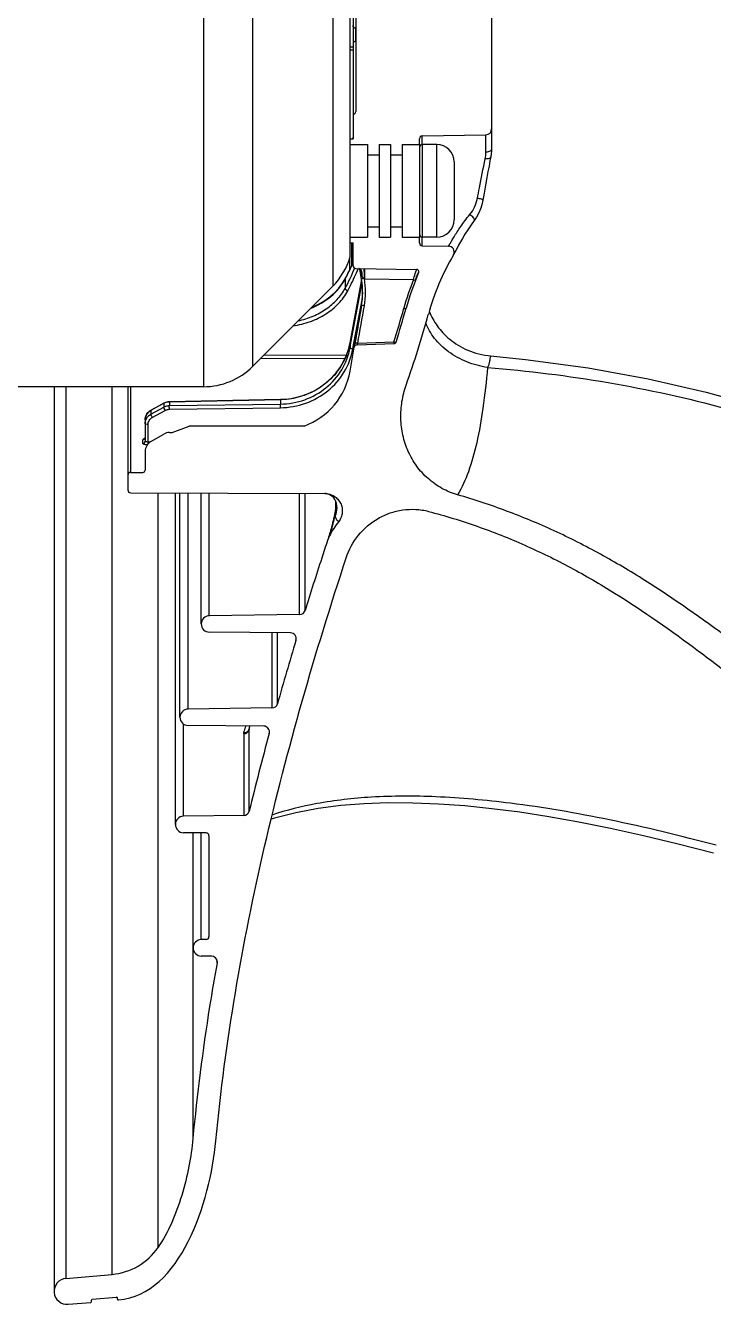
# Model space of a CAD drawing. Header units: millimetres. Extents: x -95754 to 177808, y 34455 to 150605.
# Drawn here: x 173039.2 to 173158.3, y 139352.1 to 139573.3 of the extents above; entities that cross this region are included whole.
import ezdxf

# ---------------------------------------------------------------- set-up
doc = ezdxf.new("R2010")
doc.units = ezdxf.units.MM
doc.header["$LTSCALE"] = 300
doc.layers.add('A-ETC-기계', color=253, linetype='Continuous')

# ---------------------------------------------------------------- blocks, each defined once
blk = doc.blocks.new('A$Cefb55bcc')
at = {"color": 8, "linetype": 'ByBlock', "ltscale": 3}
for p, q in [((438.36, -298.47), (438.32, -298.48)), ((438.52, -298.62), (438.52, -298.8)), ((442.87, -298.58), (438.69, -298.95)), ((443, -298.2), (443, -298.43)), ((447.03, -297.72), (443.14, -298.06)), ((449.48, -456.49), (449.48, -299.96)), ((447.42, -302.2), (439.44, -302.89)), ((439.44, -302.89), (439.44, -456.49)), ((447.42, -456.49), (447.42, -302.2)), ((431.48, -307.56), (431.48, -438.12)), ((425.46, -371.49), (425.46, -326.4)), ((421.27, -356.79), (421.26, -356.97)), ((421.27, -357.14), (421.27, -356.79)), ((422.25, -357.97), (424.01, -357.98)), ((425.41, -359.4), (425.41, -379.31)), ((422.68, -378.79), (422.68, -361.33)), ((423.17, -360.83), (424.01, -360.82)), ((424.01, -360.82), (424.01, -379.29)), ((425.46, -379.31), (425.46, -371.49)), ((423.18, -379.29), (427.09, -379.32)), ((416.66, -382.29), (427.09, -382.16)), ((416.66, -396.45), (416.66, -382.29)), ((427.09, -382.16), (427.09, -398.14)), ((428.49, -380.74), (428.49, -438.11)), ((415.7, -383.06), (415.7, -397.15)), ((412.24, -397.02), (412.24, -396.5)), ((413.2, -397.76), (426.28, -397.88)), ((415.7, -397.15), (415.58, -397.78)), ((415.68, -397.31), (415.58, -397.78)), ((415.68, -397.3), (415.68, -397.3)), ((415.68, -397.3), (415.68, -397.31)), ((427.69, -399.29), (427.69, -438.1)), ((410.82, -401.63), (410.82, -413.91)), ((411.77, -400.9), (426.29, -400.71)), ((411.77, -413.92), (411.77, -400.9)), ((426.29, -400.71), (426.29, -438.1)), ((407.62, -413.17), (407.62, -412.6)), ((408.57, -413.89), (422.61, -414.01)), ((424.01, -415.43), (424.01, -438.09)), ((406.04, -417.75), (406.04, -438.01)), ((406.98, -417.05), (422.61, -416.84)), ((406.98, -417.05), (406.98, -438.01)), ((422.61, -416.84), (422.61, -438.08)), ((400.76, -436.71), (400.76, -435.07)), ((400.6, -436.01), (400.6, -436.01)), ((400.87, -436.94), (400.87, -436.94)), ((436.22, -438.14), (402.6, -437.99)), ((436.72, -456.49), (436.72, -438.64)), ((433.72, -445.27), (433.72, -442.06)), ((436.22, -441.65), (434.12, -441.66)), ((436.22, -441.65), (436.22, -456.49)), ((432.86, -446.91), (433.22, -446.91)), ((433.22, -446.91), (433.22, -449.94)), ((434.12, -446.66), (434.12, -447.31)), ((429.03, -448.56), (426.09, -449.63)), ((429.53, -448.55), (429.03, -448.56)), ((432.72, -447), (430.5, -448.28)), ((433.72, -450.74), (433.72, -447.05)), ((406.19, -449.66), (425.92, -449.66)), ((432.48, -451.17), (430.25, -452.39)), ((429.53, -452.58), (410.3, -452.84)), ((429.53, -453.21), (410.31, -453.48)), ((410.31, -454.24), (410.31, -453.48)), ((429.53, -453.87), (429.53, -453.21)), ((432.71, -452.41), (430.49, -453.64)), ((432.72, -451.74), (430.5, -452.95)), ((430.5, -453.61), (432.72, -452.39)), ((430.5, -453.61), (430.5, -452.95)), ((432.72, -452.39), (432.72, -451.74)), ((410.31, -454.24), (429.53, -453.87)), ((429.54, -453.89), (410.31, -454.27)), ((388.54, -456.76), (388.54, -456.76)), ((423.61, -644.21), (423.61, -456.49)), ((469.21, -456.49), (423.61, -456.49)), ((398.24, -459.19), (397.52, -463.3)), ((415.13, -460), (401.25, -473.88)), ((415.13, -640.7), (415.13, -460)), ((398.87, -461.93), (413.23, -461.9)), ((399.13, -461.36), (413.79, -461.33)), ((397.04, -463.72), (390.64, -463.93)), ((390.64, -463.93), (390.65, -464.23)), ((396.91, -464.02), (390.65, -464.23)), ((398.09, -464.06), (396.26, -473.9)), ((396.26, -474.75), (398.24, -464.08)), ((398.24, -464.09), (396.26, -474.76)), ((397.57, -464.01), (396.34, -470.61)), ((397.04, -463.72), (396.91, -464.02)), ((397.52, -463.3), (397.4, -463.97)), ((397.41, -463.98), (397.53, -463.3)), ((397.41, -463.95), (397.53, -463.3)), ((397.75, -463.01), (397.57, -464.01)), ((398.24, -463.24), (398.09, -464.06)), ((398.24, -464.08), (398.24, -463.24)), ((398.24, -464.09), (398.24, -464.08)), ((396.34, -470.61), (396.11, -471.87)), ((396.26, -470.59), (396.26, -470.45)), ((396.09, -471.96), (396.07, -472.73)), ((395.77, -475.17), (387.29, -475.01)), ((396.26, -474.76), (396.25, -474.88)), ((396.26, -474.75), (396.26, -473.9)), ((396.26, -474.76), (396.26, -474.75)), ((396.26, -475.02), (396.52, -476.5)), ((399.09, -475.16), (398.03, -477.3)), ((399.11, -475.08), (399.07, -475.15)), ((399.11, -475.08), (399.07, -475.15)), ((399.11, -475.08), (399.11, -473.5)), ((401.25, -626.82), (401.25, -473.88)), ((386.37, -476.24), (386.38, -476.22)), ((397.24, -476.96), (386.74, -476.78)), ((398.03, -477.3), (397.73, -478.01)), ((397.73, -477.46), (397.73, -481.37)), ((397.96, -477.47), (397.96, -481.37)), ((398.33, -478.69), (398.33, -476.69)), ((380.23, -479.52), (380.32, -479.34)), ((380.35, -479.28), (380.32, -479.34)), ((398.23, -478.93), (398.23, -621.76)), ((385.75, -480.87), (381.2, -480.79)), ((385.75, -480.87), (385.75, -482.37)), ((386.24, -481.37), (386.24, -482.37)), ((398.23, -481.38), (397.73, -481.37)), ((383.24, -482.37), (383.24, -498.37)), ((383.24, -482.37), (385.74, -482.37)), ((385.74, -482.37), (385.74, -498.37)), ((386.24, -498.37), (386.24, -482.37)), ((389.24, -482.37), (386.24, -482.37)), ((389.24, -482.37), (386.24, -482.37)), ((389.24, -498.37), (389.24, -482.37)), ((391.24, -484.12), (389.24, -484.12)), ((391.24, -484.12), (389.24, -484.12)), ((391.24, -498.37), (391.24, -482.37)), ((393.24, -482.37), (391.24, -482.37)), ((393.24, -482.37), (391.24, -482.37)), ((393.24, -498.37), (393.24, -482.37)), ((395.24, -484.12), (393.24, -484.12)), ((395.24, -484.12), (393.24, -484.12)), ((395.24, -498.37), (395.24, -482.37)), ((398.23, -482.37), (395.24, -482.37)), ((398.23, -482.37), (395.24, -482.37)), ((380.24, -495.37), (380.24, -485.37)), ((373.74, -603.54), (373.74, -497.73)), ((374.73, -497.04), (374.73, -500.07)), ((391.24, -496.62), (389.24, -496.62)), ((391.24, -496.62), (389.24, -496.62)), ((395.24, -496.62), (393.24, -496.62)), ((395.24, -496.62), (393.24, -496.62)), ((385.75, -499.88), (374.73, -500.07)), ((383.24, -498.37), (385.74, -498.37)), ((385.75, -498.37), (385.75, -499.88)), ((386.24, -498.37), (386.24, -499.38)), ((389.24, -498.37), (386.24, -498.37)), ((389.24, -498.37), (386.24, -498.37)), ((393.24, -498.37), (391.24, -498.37)), ((393.24, -498.37), (391.24, -498.37)), ((398.23, -498.37), (395.24, -498.37)), ((398.23, -498.37), (395.24, -498.37)), ((397.81, -499.36), (397.73, -499.61)), ((398.23, -499.37), (397.73, -499.38)), ((397.73, -515.95), (397.73, -499.38)), ((397.73, -499.56), (397.78, -499.39)), ((397.23, -571.44), (397.23, -504.09)), ((397.73, -514.72), (398.23, -514.72)), ((397.73, -515.23), (398.23, -515.23)), ((397.73, -567.12), (397.73, -515.95))]:
    blk.add_line(p, q, dxfattribs=at)
for points in [[(335.36, -375.77), (341.46, -377.35), (347.46, -378.79), (353.17, -380.05), (358.63, -381.14), (363.86, -382.06), (368.88, -382.84), (373.72, -383.46), (378.41, -383.94), (382.95, -384.27), (387.36, -384.44), (391.63, -384.46), (395.8, -384.32), (399.85, -384), (403.8, -383.48), (407.64, -382.76), (411.33, -381.82), (411.91, -381.63)], [(373.97, -461.82), (367.86, -461.21), (357.06, -459.75), (346.65, -457.86), (336.6, -455.55), (326.88, -452.83), (317.44, -449.7), (308.26, -446.17), (299.31, -442.24), (290.56, -437.89), (282, -433.11), (273.59, -427.88), (265.34, -422.19), (257.2, -416.01), (249.19, -409.3), (241.27, -402.03), (233.44, -394.15), (226.36, -386.39)], [(400.6, -436.01), (400.61, -436.15), (400.65, -436.36), (400.73, -436.64), (400.87, -436.94)], [(400.87, -436.94), (401.07, -437.24), (401.47, -437.61), (401.97, -437.87), (402.39, -437.98), (402.6, -437.99)], [(433.81, -447.49), (433.81, -447.49), (433.79, -447.5), (433.76, -447.53), (433.74, -447.59), (433.72, -447.65), (433.72, -447.69)], [(433.72, -450.74), (433.7, -450.98), (433.65, -451.25), (433.55, -451.51), (433.42, -451.76), (433.25, -451.99), (433.04, -452.19), (432.81, -452.35), (432.71, -452.41)], [(410.31, -454.27), (409.21, -454.34), (407.97, -454.52), (406.76, -454.83), (405.59, -455.24), (404.47, -455.77), (403.41, -456.4), (402.42, -457.13), (401.51, -457.94), (400.69, -458.84), (399.97, -459.82), (399.36, -460.85), (398.86, -461.94), (398.48, -463.07), (398.24, -464.09)], [(430.49, -453.64), (430.4, -453.69), (430.15, -453.79), (429.89, -453.86), (429.63, -453.89), (429.54, -453.89)], [(384.55, -469.49), (384.52, -469.42), (384.39, -469.13), (384.25, -468.83), (384.1, -468.52), (383.93, -468.22), (383.75, -467.91), (383.56, -467.6), (383.36, -467.3), (383.15, -466.99), (382.92, -466.69), (382.68, -466.39), (382.43, -466.1), (382.17, -465.81), (381.89, -465.52), (381.6, -465.24), (381.3, -464.96), (380.98, -464.69), (380.64, -464.42), (380.3, -464.16), (379.93, -463.91), (379.56, -463.67), (379.16, -463.43), (378.75, -463.21), (378.33, -463), (377.89, -462.8), (377.43, -462.62), (376.96, -462.45), (376.47, -462.29), (375.97, -462.15), (375.45, -462.04), (374.92, -461.94), (374.37, -461.86), (373.97, -461.82)], [(404.94, -470.19), (404.64, -470.3), (403.6, -470.81), (402.63, -471.39), (401.73, -472.05), (400.91, -472.77), (400.18, -473.55), (399.56, -474.39), (399.09, -475.16)], [(396.52, -476.5), (396.56, -476.65), (396.62, -476.8), (396.69, -476.93), (396.71, -476.95)], [(376.75, -485.23), (377.3, -484.46), (377.87, -483.63), (378.36, -482.86), (378.79, -482.15), (379.16, -481.52), (379.48, -480.95), (379.74, -480.47), (379.95, -480.07), (380.12, -479.75), (380.23, -479.52)], [(375.24, -488.78), (375.37, -488.16), (375.61, -487.37), (375.94, -486.59), (376.35, -485.83), (376.75, -485.23)], [(373.88, -496.29), (374.03, -495.55), (374.2, -494.64), (374.38, -493.69), (374.56, -492.7), (374.74, -491.69), (374.92, -490.67), (375.1, -489.64), (375.24, -488.78)], [(373.74, -497.73), (373.76, -497.28), (373.81, -496.71), (373.88, -496.29)]]:
    blk.add_lwpolyline(points, dxfattribs=at)
for centre, radius, start, end in [((438.37, -298.62), 0.15, 0, 95), ((442.85, -298.43), 0.15, 275, 0), ((443.15, -298.2), 0.15, 95, 180), ((447.23, -299.96), 2.25, 275, 95), ((438.67, -298.8), 0.15, 180, 275), ((440.38, -313.64), 10.78, 95, 145.6952), ((422.26, -356.97), 1, 180, 269.5), ((423.99, -359.4), 1.42, 270.75, 89.5), ((423.18, -361.33), 0.5, 90.75, 180), ((423.18, -378.79), 0.5, 180, 269.5), ((427.07, -380.74), 1.42, 270.75, 89.5), ((416.67, -383.29), 1, 90.75, 166.3399), ((-89.44, -260.15), 519.88, 344.7949, 346.325), ((413.2, -396.76), 1, 164.8097, 269.5), ((414.12, -397), 1.59, 349.2659, 354.7202), ((414.01, -396.98), 1.7, 348.9462, 349.3207), ((426.27, -399.29), 1.42, 270.75, 89.5), ((-176.08, -236.22), 609.76, 343.18645, 344.26034), ((411.78, -401.9), 1, 90.75, 164.27), ((408.57, -412.89), 1, 163.1961, 269.5), ((422.59, -415.43), 1.42, 270.75, 89.5), ((406.99, -418.05), 1, 90.75, 162.7295), ((386.83, -422.87), 16.89, 322.3987, 332.56), ((396.97, -428.14), 5.46, 332.5776, 341.7194), ((403.57, -436.02), 2.97, 161.3163, 179.9346), ((436.22, -438.64), 0.5, 0, 89.75), ((434.12, -442.06), 0.4, 90.5, 180), ((436.22, -441.15), 0.5, 270.5, 0), ((431.72, -445.27), 2, 300, 0), ((466.18, -446.6), 32.96, 179.9846, 180.5444), ((429.5, -446.55), 2, 271, 300), ((434.08, -447.69), 0.362, 164.32, 169.4463), ((410.52, -461.36), 12.47, 110.3257, 170), ((425.92, -449.16), 0.5, 270, 290), ((431.89, -450.73), 1.83, 340.59, 341.8517), ((431.89, -450.73), 1.83, 341.8502, 348.4269), ((431.91, -450.74), 1.81, 348.4334, 351.3093), ((431.91, -450.74), 1.81, 351.3117, 359.9882), ((429.52, -451.83), 2.03, 298.3033, 298.842), ((562.43, -518.07), 184.38, 160.5759, 164.5577), ((423.61, -468.48), 12, 90, 135), ((409.53, -466.18), 11.48, 159.2862, 164.0738), ((409.58, -466.2), 11.53, 158.2569, 159.2886), ((562.43, -518.07), 180.38, 162.6264, 164.5577), ((556.15, -516.01), 173.41, 162.6271, 164.6364), ((390.66, -464.33), 0.4, 91.9312, 162.6264), ((397.02, -463.22), 0.5, 271.9312, 350), ((409.41, -466.15), 11.36, 168.3437, 169.5048), ((409.46, -466.16), 11.41, 164.0773, 168.3413), ((343.1, -457.49), 43.16, 329.6698, 344.5577), ((343.1, -457.49), 47.16, 336.5984, 344.5577), ((341.68, -457.07), 49.01, 338.5303, 344.6247), ((409.32, -472.73), 13.25, 170.7219, 176.7053), ((409.63, -472.9), 13.56, 170.2175, 176.0576), ((409.26, -472.72), 13.19, 170.0934, 170.7174), ((409.7, -472.9), 13.64, 176.0572, 179.2728), ((409.73, -472.9), 13.67, 179.272, 179.6335), ((409.48, -472.72), 13.41, 180.0163, 189.8435), ((429.07, -489.84), 34.13, 151.3956, 157.9135), ((407.85, -476.05), 11.78, 171.4934, 172.1101), ((407.85, -476.05), 11.78, 169.4913, 171.4934), ((407.89, -476.9), 11.82, 169.506, 170.1383), ((429.55, -491.58), 34.62, 151.6719, 156.1378), ((409.73, -482.36), 12, 135, 163.4022), ((398.96, -475.09), 0.145, 331.6269, 339.9721), ((386.75, -476.38), 0.4, 160.6823, 269), ((364.14, -469.19), 23.84, 341.4528, 341.6953), ((393.72, -476.98), 2.85, 9.863, 12.0402), ((397.23, -477.46), 0.5, 0, 89), ((429.58, -491.59), 34.65, 156.1401, 156.779), ((381.22, -479.79), 1, 153.6329, 269), ((385.74, -481.37), 0.5, 0, 89), ((383.24, -485.37), 3, 90, 180), ((385.74, -482.87), 0.5, 0, 90), ((383.24, -495.37), 3, 180, 270), ((385.74, -497.87), 0.5, 270, 0), ((385.74, -499.38), 0.5, 271, 0), ((374.74, -501.07), 1, 91, 180), ((397.63, -504.09), 0.4, 116.3878, 180), ((397.23, -503.28), 0.5, 296.3878, 0)]:
    blk.add_arc(centre, radius, start, end, dxfattribs=at)
for points in [[(438.32, -298.48), (427.6, -299.42), (422.48, -315.31), (421.47, -326.03)], [(416.66, -396.45), (416.66, -396.51), (416.65, -396.56), (416.64, -396.62)], [(396.91, -464.02), (396.53, -466.17), (396.15, -468.33), (395.78, -470.49)], [(397.4, -463.97), (397.02, -466.13), (396.64, -468.29), (396.26, -470.45)], [(396.26, -470.59), (396.64, -468.39), (397.03, -466.18), (397.41, -463.98)], [(396.25, -470.47), (396.25, -470.47), (396.26, -470.46), (396.26, -470.45)], [(395.85, -475.22), (395.82, -475.2), (395.79, -475.18), (395.77, -475.17)], [(399.11, -475.08), (399.11, -475.1), (399.11, -475.12), (399.1, -475.14)]]:
    blk.add_open_spline(points, degree=3, dxfattribs=at)
for points, knots in [([(425.46, -326.4), (425.61, -324.8), (426.09, -321.48), (427.3, -316.55), (429.02, -311.8), (430.58, -308.87), (431.48, -307.56)], [0, 0, 0, 0, 0.241809, 0.502801, 0.761919, 1, 1, 1, 1]), ([(421.47, -326.03), (419.87, -343.15), (413.94, -377.26), (404.31, -410.42), (398.93, -426.85)], [0, 0, 0, 0, 0.498671, 1, 1, 1, 1]), ([(421.27, -356.79), (421.73, -354.27), (423.44, -344.19), (424.74, -334.04), (425.46, -326.4)], [0, 0, 0, 0, 0.250251, 1, 1, 1, 1]), ([(384.67, -434.91), (381.83, -434.16), (376.19, -432.44), (367.97, -429.18), (360.04, -425.29), (349.86, -419.36), (340.23, -412.55), (330.87, -405.41), (323.9, -399.99), (316.93, -394.57), (309.9, -389.22), (302.82, -383.94), (293.29, -377.03), (281.25, -368.56), (271.62, -361.78), (266.85, -358.34)], [0, 0, 0, 0, 0.062493, 0.124985, 0.187479, 0.249976, 0.374955, 0.43746, 0.499964, 0.562469, 0.624973, 0.687478, 0.749982, 0.874991, 1, 1, 1, 1]), ([(260.89, -359.35), (265.66, -362.92), (275.31, -369.91), (289.84, -380.33), (301.81, -389.2), (311.28, -396.44), (318.34, -401.92), (325.4, -407.4), (334.88, -414.62), (344.62, -421.51), (354.88, -427.6), (362.86, -431.64), (371.11, -435.08), (376.78, -436.95), (379.64, -437.77)], [0, 0, 0, 0, 0.125007, 0.250015, 0.375021, 0.437525, 0.500029, 0.562533, 0.625037, 0.750019, 0.812518, 0.875013, 0.937507, 1, 1, 1, 1]), ([(334.87, -377.14), (340.99, -378.77), (352.78, -381.62), (364.74, -383.69), (370.49, -384.41)], [0, 0, 0, 0, 0.522571, 1, 1, 1, 1]), ([(370.49, -384.41), (374.77, -384.95), (382.78, -385.68), (394.01, -385.68), (403.55, -384.62), (409.25, -383.21), (411.79, -382.36)], [0, 0, 0, 0, 0.310618, 0.579033, 0.806955, 1, 1, 1, 1]), ([(374.44, -459.79), (367.46, -459.24), (353.53, -457.53), (332.98, -453.01), (313, -446.45), (293.83, -437.83), (275.68, -427.22), (258.73, -414.79), (243.07, -400.76), (233.51, -390.5), (228.95, -385.18)], [0, 0, 0, 0, 0.125128, 0.250193, 0.375147, 0.500049, 0.624952, 0.74988, 0.874899, 1, 1, 1, 1]), ([(416.64, -396.62), (416.43, -396.62), (416.09, -396.71), (415.79, -397.01), (415.71, -397.2), (415.68, -397.3)], [0, 0, 0, 0, 0.510422, 0.757715, 1, 1, 1, 1]), ([(416.66, -396.45), (416.45, -396.45), (416.02, -396.58), (415.75, -396.95), (415.7, -397.15)], [0, 0, 0, 0, 0.512913, 1, 1, 1, 1]), ([(416.64, -396.62), (416.61, -396.72), (416.51, -397.11), (416.37, -397.5), (416.25, -397.79)], [0, 0, 0, 0, 0.242714, 1, 1, 1, 1]), ([(402.16, -429.85), (402.49, -428.84), (403.81, -424.82), (405.1, -420.79), (406.04, -417.75)], [0, 0, 0, 0, 0.249777, 1, 1, 1, 1]), ([(398.93, -426.85), (398.47, -428.27), (397, -430.96), (394.09, -433.44), (391.35, -434.7), (389.15, -435.23), (386.89, -435.33), (385.4, -435.1), (384.67, -434.91)], [0, 0, 0, 0, 0.249507, 0.498996, 0.62426, 0.749515, 0.874761, 1, 1, 1, 1]), ([(400.76, -435.07), (400.98, -434.1), (401.4, -432.35), (401.9, -430.62), (402.16, -429.85)], [0, 0, 0, 0, 0.547629, 1, 1, 1, 1]), ([(401.82, -430.65), (401.74, -430.91), (401.37, -432.05), (401.06, -433.21), (400.83, -434.11)], [0, 0, 0, 0, 0.224559, 1, 1, 1, 1]), ([(402.6, -437.99), (402.32, -437.99), (401.77, -437.91), (401, -437.57), (400.35, -437.04), (399.87, -436.34), (399.6, -435.54), (399.57, -434.7), (399.76, -433.88), (400.04, -433.39), (400.21, -433.17)], [0, 0, 0, 0, 0.125009, 0.250017, 0.37502, 0.50002, 0.625014, 0.750008, 0.875002, 1, 1, 1, 1]), ([(400.21, -433.17), (400.29, -433.21), (400.44, -433.31), (400.62, -433.52), (400.75, -433.8), (400.8, -434), (400.83, -434.11)], [0, 0, 0, 0, 0.223874, 0.453355, 0.707976, 1, 1, 1, 1]), ([(400.83, -434.11), (400.61, -434.54), (400.37, -435.53), (400.63, -436.51), (400.87, -436.94)], [0, 0, 0, 0, 0.500542, 1, 1, 1, 1]), ([(400.83, -434.11), (400.83, -434.19), (400.83, -434.5), (400.79, -434.82), (400.76, -435.07)], [0, 0, 0, 0, 0.23203, 1, 1, 1, 1]), ([(374.44, -459.79), (374.66, -457.45), (375.14, -453.09), (376.18, -447.05), (377.56, -441.98), (378.88, -439.03), (379.64, -437.77)], [0, 0, 0, 0, 0.309727, 0.577585, 0.806192, 1, 1, 1, 1]), ([(379.64, -437.77), (380.58, -438.04), (382.4, -438.8), (384.82, -440.5), (386.8, -442.7), (388.27, -445.25), (389.19, -448.06), (389.55, -450.99), (389.35, -453.93), (388.87, -455.83), (388.54, -456.76)], [0, 0, 0, 0, 0.124959, 0.249922, 0.374897, 0.499888, 0.624896, 0.74992, 0.874957, 1, 1, 1, 1]), ([(433.22, -446.91), (433.34, -446.91), (433.5, -446.92), (433.67, -446.97), (433.72, -447.02), (433.72, -447.05)], [0, 0, 0, 0, 0.659035, 0.876031, 1, 1, 1, 1]), ([(433.37, -446.41), (433.47, -446.41), (433.65, -446.43), (433.86, -446.47), (433.99, -446.53), (434.07, -446.57), (434.12, -446.63), (434.12, -446.66)], [0, 0, 0, 0, 0.358724, 0.657719, 0.775911, 0.870902, 1, 1, 1, 1]), ([(434.12, -446.66), (434.02, -446.66), (433.81, -446.74), (433.72, -446.95), (433.72, -447.05)], [0, 0, 0, 0, 0.508288, 1, 1, 1, 1]), ([(434.12, -447.31), (434.03, -447.31), (433.86, -447.37), (433.76, -447.51), (433.73, -447.59)], [0, 0, 0, 0, 0.507735, 1, 1, 1, 1]), ([(434.12, -447.31), (434.12, -447.36), (434.03, -447.44), (433.9, -447.5), (433.81, -447.53), (433.76, -447.55)], [0, 0, 0, 0, 0.360444, 0.64565, 1, 1, 1, 1]), ([(433.22, -449.94), (433.22, -450.19), (433.08, -450.69), (432.7, -451.05), (432.48, -451.17)], [0, 0, 0, 0, 0.494601, 1, 1, 1, 1]), ([(432.48, -451.17), (432.51, -451.23), (432.57, -451.34), (432.65, -451.5), (432.7, -451.63), (432.72, -451.71), (432.72, -451.74)], [0, 0, 0, 0, 0.313657, 0.612535, 0.85245, 1, 1, 1, 1]), ([(433.72, -450.09), (433.72, -450.42), (433.53, -451.1), (433.02, -451.58), (432.72, -451.74)], [0, 0, 0, 0, 0.494648, 1, 1, 1, 1]), ([(432.72, -452.39), (432.93, -452.27), (433.3, -451.97), (433.54, -451.56), (433.62, -451.34)], [0, 0, 0, 0, 0.504487, 1, 1, 1, 1]), ([(433.22, -449.94), (433.34, -449.94), (433.5, -449.96), (433.67, -450.02), (433.72, -450.07), (433.72, -450.09)], [0, 0, 0, 0, 0.652749, 0.871122, 1, 1, 1, 1]), ([(410.3, -452.84), (408.82, -452.87), (405.86, -453.39), (401.97, -455.57), (399.06, -458.87), (398.01, -461.61), (397.75, -463.01)], [0, 0, 0, 0, 0.255183, 0.507445, 0.755508, 1, 1, 1, 1]), ([(410.31, -453.48), (408.88, -453.5), (406.04, -454), (402.29, -456.09), (399.49, -459.27), (398.49, -461.9), (398.24, -463.24)], [0, 0, 0, 0, 0.255205, 0.507474, 0.755528, 1, 1, 1, 1]), ([(410.3, -452.84), (410.3, -452.97), (410.31, -453.18), (410.31, -453.39), (410.31, -453.48)], [0, 0, 0, 0, 0.608059, 1, 1, 1, 1]), ([(430.25, -452.39), (430.09, -452.48), (429.84, -452.56), (429.59, -452.57), (429.53, -452.58)], [0, 0, 0, 0, 0.747948, 1, 1, 1, 1]), ([(429.53, -452.58), (429.53, -452.7), (429.53, -452.91), (429.54, -453.12), (429.53, -453.21)], [0, 0, 0, 0, 0.607709, 1, 1, 1, 1]), ([(430.5, -452.95), (430.28, -453.07), (429.95, -453.18), (429.62, -453.21), (429.53, -453.21)], [0, 0, 0, 0, 0.747993, 1, 1, 1, 1]), ([(430.25, -452.39), (430.29, -452.44), (430.35, -452.55), (430.43, -452.71), (430.48, -452.84), (430.5, -452.92), (430.5, -452.95)], [0, 0, 0, 0, 0.313691, 0.612591, 0.852497, 1, 1, 1, 1]), ([(432.71, -452.41), (432.71, -452.41), (432.72, -452.41), (432.72, -452.39), (432.72, -452.39)], [0, 0, 0, 0, 0.181676, 1, 1, 1, 1]), ([(398.86, -461.92), (399.3, -460.82), (400.55, -458.72), (403.27, -456.26), (406.61, -454.66), (409.07, -454.27), (410.31, -454.24)], [0, 0, 0, 0, 0.245167, 0.493918, 0.745989, 1, 1, 1, 1]), ([(410.31, -454.27), (410.3, -454.27), (410.31, -454.25), (410.31, -454.25), (410.31, -454.24)], [0, 0, 0, 0, 0.252166, 1, 1, 1, 1]), ([(429.53, -453.87), (429.62, -453.87), (429.94, -453.84), (430.27, -453.74), (430.48, -453.62)], [0, 0, 0, 0, 0.251757, 1, 1, 1, 1]), ([(429.54, -453.89), (429.53, -453.89), (429.54, -453.88), (429.53, -453.88), (429.53, -453.87)], [0, 0, 0, 0, 0.252162, 1, 1, 1, 1]), ([(430.49, -453.64), (430.49, -453.64), (430.5, -453.63), (430.5, -453.62), (430.5, -453.61)], [0, 0, 0, 0, 0.181602, 1, 1, 1, 1]), ([(373.97, -461.82), (373.97, -461.82), (373.95, -461.82), (373.94, -461.8), (373.95, -461.77), (373.95, -461.74), (373.96, -461.7), (373.98, -461.64), (373.99, -461.56), (374.02, -461.45), (374.04, -461.32), (374.06, -461.19), (374.09, -461.01), (374.13, -460.8), (374.18, -460.54), (374.27, -460.2), (374.36, -459.95), (374.44, -459.79)], [0, 0, 0, 0, 0.007797, 0.015359, 0.030893, 0.046533, 0.062173, 0.093453, 0.124733, 0.187294, 0.249855, 0.312415, 0.374976, 0.500097, 0.625216, 0.750329, 1, 1, 1, 1]), ([(374.44, -459.79), (375.67, -459.99), (378.05, -460.64), (381.21, -462.35), (383.69, -464.66), (384.78, -466.57), (385.13, -467.55)], [0, 0, 0, 0, 0.270811, 0.53095, 0.774427, 1, 1, 1, 1]), ([(390.65, -464.23), (390.57, -464.2), (390.45, -464.18), (390.33, -464.18), (390.28, -464.2), (390.28, -464.21)], [0, 0, 0, 0, 0.670623, 0.885247, 1, 1, 1, 1]), ([(396.91, -464.02), (397.02, -464.03), (397.18, -464.05), (397.34, -464.03), (397.39, -463.99), (397.4, -463.97)], [0, 0, 0, 0, 0.667656, 0.883485, 1, 1, 1, 1]), ([(397.75, -463.01), (397.87, -463.03), (398.03, -463.07), (398.19, -463.16), (398.24, -463.22), (398.24, -463.24)], [0, 0, 0, 0, 0.64303, 0.866558, 1, 1, 1, 1]), ([(408.11, -467.01), (407.1, -467.16), (405.12, -467.65), (402.43, -468.96), (400.55, -470.48), (399.35, -471.89), (398.87, -472.65), (398.65, -473.05)], [0, 0, 0, 0, 0.265558, 0.522155, 0.766923, 0.884899, 1, 1, 1, 1]), ([(407.24, -467.88), (406.36, -468.06), (404.66, -468.6), (402.36, -469.85), (400.45, -471.48), (399.49, -472.81), (399.11, -473.5)], [0, 0, 0, 0, 0.265265, 0.521382, 0.766297, 1, 1, 1, 1]), ([(388.76, -470.03), (388.71, -470.02), (388.65, -470.02), (388.58, -470.03), (388.56, -470.05)], [0, 0, 0, 0, 0.644291, 1, 1, 1, 1]), ([(388.94, -470.06), (388.92, -470.06), (388.86, -470.04), (388.8, -470.03), (388.76, -470.03)], [0, 0, 0, 0, 0.262718, 1, 1, 1, 1]), ([(395.78, -470.49), (395.64, -471.26), (395.5, -472.83), (395.63, -474.4), (395.77, -475.17)], [0, 0, 0, 0, 0.500091, 1, 1, 1, 1]), ([(395.78, -470.49), (395.87, -470.51), (396.01, -470.52), (396.17, -470.5), (396.23, -470.49), (396.25, -470.47)], [0, 0, 0, 0, 0.622106, 0.850829, 1, 1, 1, 1]), ([(405.08, -470.03), (403.81, -470.54), (401.47, -471.88), (399.71, -473.96), (399.11, -475.08)], [0, 0, 0, 0, 0.518055, 1, 1, 1, 1]), ([(398.65, -473.05), (398.48, -473.36), (397.82, -474.64), (397.23, -475.95), (396.83, -476.95)], [0, 0, 0, 0, 0.251662, 1, 1, 1, 1]), ([(398.65, -473.04), (398.77, -473.09), (398.97, -473.2), (399.11, -473.41), (399.11, -473.5)], [0, 0, 0, 0, 0.568835, 1, 1, 1, 1]), ([(386.93, -474.96), (386.89, -475.06), (386.74, -475.44), (386.58, -475.81), (386.46, -476.08)], [0, 0, 0, 0, 0.27265, 1, 1, 1, 1]), ([(387.29, -475.01), (387.25, -475.17), (387.08, -475.73), (386.9, -476.28), (386.77, -476.68)], [0, 0, 0, 0, 0.28599, 1, 1, 1, 1]), ([(387.29, -475.01), (387.21, -474.98), (387.1, -474.95), (386.98, -474.93), (386.93, -474.95), (386.93, -474.96)], [0, 0, 0, 0, 0.669704, 0.884654, 1, 1, 1, 1]), ([(395.74, -476.93), (395.74, -476.69), (395.75, -476.1), (395.76, -475.52), (395.77, -475.17)], [0, 0, 0, 0, 0.410068, 1, 1, 1, 1]), ([(395.93, -476.94), (395.9, -476.85), (395.85, -476.61), (395.82, -476.21), (395.82, -475.73), (395.84, -475.39), (395.85, -475.22)], [0, 0, 0, 0, 0.170283, 0.412646, 0.700274, 1, 1, 1, 1]), ([(395.85, -475.22), (395.95, -475.2), (396.09, -475.16), (396.23, -475.09), (396.27, -475.04), (396.26, -475.02)], [0, 0, 0, 0, 0.670126, 0.883285, 1, 1, 1, 1]), ([(396.2, -475.59), (396.18, -475.55), (396.08, -475.41), (395.96, -475.29), (395.85, -475.22)], [0, 0, 0, 0, 0.238737, 1, 1, 1, 1]), ([(396.11, -473.76), (396.15, -473.78), (396.21, -473.82), (396.26, -473.88), (396.26, -473.9)], [0, 0, 0, 0, 0.629087, 1, 1, 1, 1]), ([(396.33, -476.6), (396.3, -476.53), (396.18, -476.2), (396.17, -475.85), (396.2, -475.59)], [0, 0, 0, 0, 0.235718, 1, 1, 1, 1]), ([(396.5, -476.39), (396.47, -476.25), (396.39, -475.98), (396.28, -475.71), (396.2, -475.59)], [0, 0, 0, 0, 0.49753, 1, 1, 1, 1]), ([(386.46, -476.08), (386.45, -476.11), (386.41, -476.18), (386.38, -476.26), (386.35, -476.31)], [0, 0, 0, 0, 0.348659, 1, 1, 1, 1]), ([(396.58, -476.95), (396.56, -476.93), (396.46, -476.82), (396.38, -476.7), (396.33, -476.6)], [0, 0, 0, 0, 0.239233, 1, 1, 1, 1]), ([(381.2, -480.79), (381.2, -480.79), (381.19, -480.8), (381.18, -480.82), (381.16, -480.85), (381.12, -480.93), (381.06, -481.05), (380.95, -481.23), (380.82, -481.47), (380.65, -481.75), (380.46, -482.08), (380.15, -482.59), (379.7, -483.3), (379.07, -484.23), (378.35, -485.23), (377.82, -485.91), (377.54, -486.25)], [0, 0, 0, 0, 0.001186, 0.00474, 0.010653, 0.018911, 0.042373, 0.074896, 0.116164, 0.16578, 0.223279, 0.288134, 0.437594, 0.609286, 0.798277, 1, 1, 1, 1]), ([(377.54, -486.25), (377.21, -486.65), (376.64, -487.55), (376.31, -488.56), (376.21, -489.08)], [0, 0, 0, 0, 0.492407, 1, 1, 1, 1]), ([(376.75, -485.23), (376.71, -485.28), (376.72, -485.41), (376.8, -485.56), (376.93, -485.76), (377.18, -486), (377.41, -486.17), (377.54, -486.25)], [0, 0, 0, 0, 0.138752, 0.241445, 0.367106, 0.670152, 1, 1, 1, 1]), ([(375.24, -488.78), (375.24, -488.79), (375.26, -488.82), (375.35, -488.87), (375.55, -488.94), (375.85, -489.02), (376.08, -489.06), (376.21, -489.08)], [0, 0, 0, 0, 0.031694, 0.092497, 0.308547, 0.626622, 1, 1, 1, 1]), ([(376.21, -489.08), (376.1, -489.68), (375.66, -491.96), (375.21, -494.23), (374.85, -495.91)], [0, 0, 0, 0, 0.261893, 1, 1, 1, 1]), ([(373.74, -497.73), (373.74, -497.64), (373.8, -497.44), (374.03, -497.22), (374.35, -497.08), (374.6, -497.04), (374.73, -497.04)], [0, 0, 0, 0, 0.206549, 0.440614, 0.709093, 1, 1, 1, 1]), ([(373.88, -496.29), (373.9, -496.22), (373.98, -496.08), (374.21, -495.95), (374.51, -495.89), (374.73, -495.89), (374.85, -495.91)], [0, 0, 0, 0, 0.186621, 0.413167, 0.688992, 1, 1, 1, 1]), ([(374.85, -495.91), (374.83, -496.01), (374.76, -496.38), (374.73, -496.76), (374.73, -497.04)], [0, 0, 0, 0, 0.262457, 1, 1, 1, 1]), ([(397.24, -516.21), (397.3, -516.21), (397.42, -516.2), (397.58, -516.14), (397.7, -516.07), (397.73, -515.99), (397.73, -515.95)], [0, 0, 0, 0, 0.317349, 0.600017, 0.825558, 1, 1, 1, 1]), ([(397.24, -516.21), (397.24, -516.45), (397.24, -516.93), (397.25, -517.6), (397.24, -518.11), (397.25, -518.39), (397.24, -518.47)], [0, 0, 0, 0, 0.31546, 0.637307, 0.88598, 1, 1, 1, 1]), ([(397.24, -518.47), (397.37, -518.47), (397.63, -518.58), (397.73, -518.84), (397.73, -518.97)], [0, 0, 0, 0, 0.500923, 1, 1, 1, 1])]:
    blk.add_open_spline(points, degree=3, knots=knots, dxfattribs=at)
blk = doc.blocks.new('G$C618AA28F')
at = {"color": 0}
blk.add_blockref('A$Cefb55bcc', (-1190.04, 550.64), dxfattribs=at)
blk = doc.blocks.new('4F_기계장비')
at = {"layer": 'A-ETC-기계', "rotation": 180}
blk.add_blockref('G$C618AA28F', (79750, -9000), dxfattribs=at)

msp = doc.modelspace()

# ---------------------------------------------------------------- block references
at = {"layer": 'A-ETC-기계'}
msp.add_blockref('4F_기계장비', (92553.57, 148605.02), dxfattribs=at)

doc.saveas('drawing.dxf')
